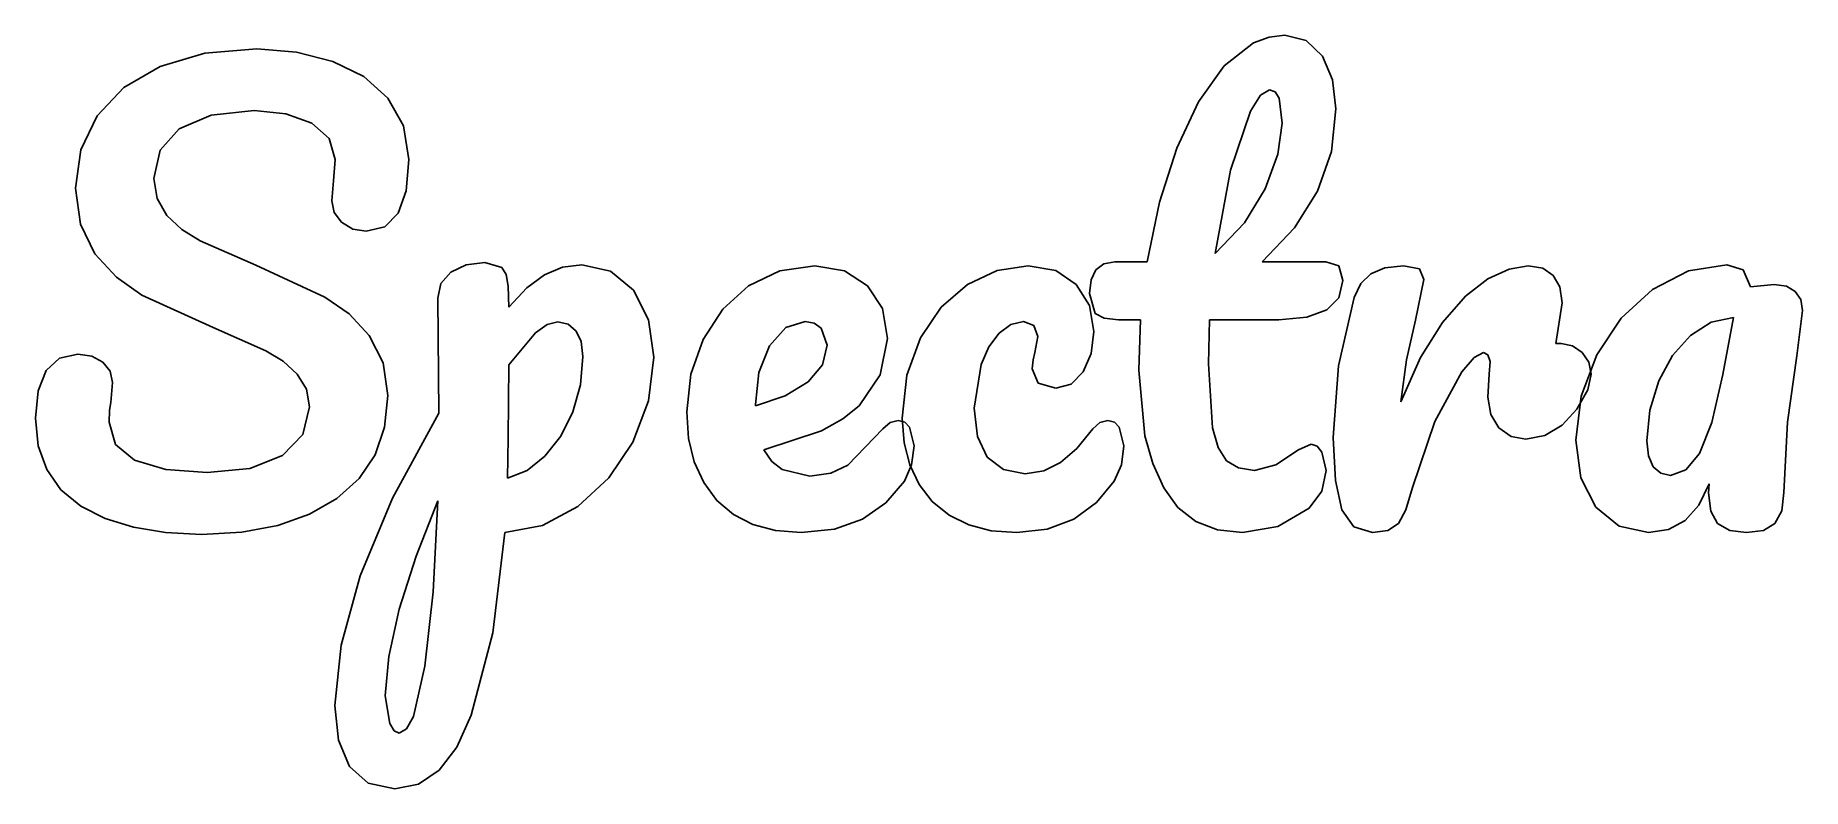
# Model space of a CAD drawing. Extents: x 173.1 to 243.6, y 224.8 to 254.8.
import ezdxf

# ---------------------------------------------------------------- set-up
doc = ezdxf.new("R2010")
doc.units = 0

msp = doc.modelspace()

# ---------------------------------------------------------------- linework, layer by layer
at = {"layer": 'Layer 1'}
for p, q in [((179.906098, 254.084309), (181.977605, 254.259286)), ((181.977605, 254.259286), (183.558047, 254.135109)), ((220.52063, 253.581954), (221.689028, 254.496353)), ((221.689028, 254.496353), (222.30286, 254.724952)), ((222.30286, 254.724952), (222.936448, 254.801152)), ((222.936448, 254.801152), (223.783113, 254.592308)), ((223.783113, 254.592308), (224.426579, 253.965777)), ((176.677481, 252.718356), (178.116813, 253.559377)), ((178.116813, 253.559377), (179.906098, 254.084309)), ((183.558047, 254.135109), (185.003022, 253.762577)), ((185.003022, 253.762577), (186.239153, 253.158622)), ((219.493343, 252.153911), (220.52063, 253.581954)), ((224.426579, 253.965777), (224.832979, 253.023156)), ((186.239153, 253.158622), (187.193063, 252.295022)), ((224.832979, 253.023156), (224.968445, 251.866046)), ((175.610682, 251.595113), (176.677481, 252.718356)), ((187.193063, 252.295022), (187.819594, 251.188714)), ((218.624099, 250.308181), (219.493343, 252.153911)), ((221.965605, 252.4192), (221.559206, 251.775736)), ((222.326849, 252.633688), (221.965605, 252.4192)), ((222.544159, 252.550433), (222.326849, 252.633688)), ((222.326849, 252.633688), (222.326849, 252.633688)), ((222.699381, 252.300667), (222.544159, 252.550433)), ((222.823558, 251.301603), (222.699381, 252.300667)), ((174.967218, 250.240449), (175.610682, 251.595113)), ((180.148808, 251.617691), (178.884455, 251.075826)), ((181.864715, 251.798313), (180.148808, 251.617691)), ((183.12907, 251.674135), (181.864715, 251.798313)), ((184.167646, 251.301603), (183.12907, 251.674135)), ((221.559206, 251.775736), (220.768984, 249.427649)), ((224.968445, 251.866046), (224.785001, 250.172715)), ((178.884455, 251.075826), (178.122456, 250.229159)), ((184.861912, 250.692004), (184.167646, 251.301603)), ((185.093334, 249.856628), (184.861912, 250.692004)), ((187.819594, 251.188714), (188.028438, 249.856628)), ((222.654226, 250.059828), (222.823558, 251.301603)), ((174.75273, 248.705163), (174.967218, 250.240449)), ((178.122456, 250.229159), (177.868456, 249.088983)), ((217.935479, 248.146363), (218.624099, 250.308181)), ((222.146228, 248.682586), (222.654226, 250.059828)), ((224.785001, 250.172715), (224.234669, 248.592274)), ((185.025601, 248.998673), (185.093334, 249.856628)), ((188.028438, 249.856628), (187.921194, 248.609207)), ((220.768984, 249.427649), (220.159387, 246.108722)), ((174.94464, 247.271476), (174.75273, 248.705163)), ((177.868456, 249.088983), (177.998279, 248.293118)), ((184.957868, 248.208453), (185.025601, 248.998673)), ((187.921194, 248.609207), (187.599462, 247.711741)), ((221.32214, 247.327921), (222.146228, 248.682586)), ((224.234669, 248.592274), (223.317448, 247.124721)), ((177.998279, 248.293118), (178.387746, 247.621431)), ((185.053823, 247.745608), (184.957868, 248.208453)), ((217.450057, 245.770056), (217.935479, 248.146363)), ((175.520372, 246.086146), (174.94464, 247.271476)), ((178.387746, 247.621431), (178.9917, 247.062631)), ((185.341688, 247.350498), (185.053823, 247.745608)), ((185.793243, 247.079565), (185.341688, 247.350498)), ((187.068886, 247.169876), (186.33511, 246.989255)), ((187.599462, 247.711741), (187.068886, 247.169876)), ((220.159387, 246.108722), (221.32214, 247.327921)), ((178.9917, 247.062631), (179.719831, 246.605432)), ((179.719831, 246.605432), (181.932449, 245.63459)), ((186.33511, 246.989255), (185.793243, 247.079565)), ((223.317448, 247.124721), (222.033339, 245.770056)), ((176.38397, 245.154813), (175.520372, 246.086146)), ((190.315153, 245.651524), (191.060218, 245.747479)), ((191.060218, 245.747479), (191.737551, 245.54428)), ((215.718626, 245.691034), (216.163126, 245.770056)), ((216.163126, 245.770056), (217.450057, 245.770056)), ((222.033339, 245.770056), (224.562046, 245.770056)), ((224.562046, 245.770056), (225.081332, 245.612013)), ((177.394324, 244.437971), (176.38397, 245.154813)), ((181.932449, 245.63459), (184.686935, 244.370237)), ((189.304802, 244.912101), (189.705553, 245.363657)), ((189.705553, 245.363657), (190.315153, 245.651524)), ((191.737551, 245.54428), (191.912527, 245.267702)), ((191.912527, 245.267702), (191.985904, 244.799214)), ((192.725315, 244.737125), (193.430869, 245.250767)), ((193.430869, 245.250767), (194.153358, 245.555567)), ((194.153358, 245.555567), (194.921, 245.657167)), ((194.921, 245.657167), (196.066821, 245.403167)), ((196.066821, 245.403167), (196.975574, 244.64117)), ((201.565243, 244.821791), (202.812662, 245.414457)), ((202.812662, 245.414457), (204.206837, 245.612013)), ((204.206837, 245.612013), (205.386524, 245.414457)), ((205.386524, 245.414457), (206.306568, 244.821791)), ((210.286589, 244.866947), (211.466276, 245.425746)), ((211.466276, 245.425746), (212.702406, 245.612013)), ((212.702406, 245.612013), (213.803072, 245.425746)), ((213.803072, 245.425746), (214.621514, 244.866947)), ((215.147127, 244.505704), (215.210627, 245.058858)), ((215.210627, 245.058858), (215.401127, 245.453968)), ((215.401127, 245.453968), (215.718626, 245.691034)), ((225.081332, 245.612013), (225.239378, 245.02499)), ((225.962562, 244.912102), (226.352026, 245.295923)), ((226.352026, 245.295923), (226.91647, 245.53299)), ((226.91647, 245.53299), (227.661535, 245.612013)), ((227.661535, 245.612013), (228.293714, 245.499123)), ((228.474334, 245.070147), (228.135668, 243.444549)), ((228.293714, 245.499123), (228.474334, 245.070147)), ((230.133799, 244.398459), (231.025621, 245.092724)), ((231.025621, 245.092724), (231.86664, 245.48219)), ((231.86664, 245.48219), (232.628639, 245.612013)), ((232.628639, 245.612013), (233.204372, 245.516057)), ((233.204372, 245.516057), (233.622058, 245.22819)), ((233.622058, 245.22819), (233.892993, 244.776636)), ((237.579516, 244.663747), (239.018848, 245.408812)), ((239.018848, 245.408812), (240.5372, 245.657167)), ((240.5372, 245.657167), (241.191955, 245.453967)), ((241.191955, 245.453967), (241.485465, 244.776637)), ((180.23912, 243.151039), (177.394324, 244.437971)), ((184.686935, 244.370237), (185.646488, 243.704193)), ((189.186264, 244.325081), (189.304802, 244.912101)), ((191.985904, 244.799214), (192.008473, 243.963838)), ((192.008473, 243.963838), (192.725315, 244.737125)), ((196.975574, 244.64117), (197.585174, 243.467128)), ((200.537955, 243.89046), (201.565243, 244.821791)), ((206.306568, 244.821791), (206.899232, 243.913037)), ((209.242369, 243.963837), (210.286589, 244.866947)), ((214.621514, 244.866947), (215.146448, 244.037214)), ((215.372906, 243.715482), (215.147127, 244.505704)), ((225.079923, 244.343425), (224.601557, 243.856592)), ((225.070742, 241.632686), (225.697274, 244.347658)), ((225.239378, 245.02499), (225.079923, 244.343425)), ((225.697274, 244.347658), (225.962562, 244.912102)), ((229.2194, 243.354239), (230.133799, 244.398459)), ((233.892993, 244.776636), (233.983304, 244.144458)), ((236.337741, 243.529216), (237.579516, 244.663747)), ((241.485465, 244.776637), (242.43373, 244.866947)), ((242.43373, 244.866947), (242.913507, 244.799214)), ((242.913507, 244.799214), (243.269106, 244.596014)), ((243.269106, 244.596014), (243.489239, 244.268637)), ((185.646488, 243.704193), (186.447997, 242.83495)), ((189.231421, 239.7418), (189.186264, 244.325081)), ((199.759022, 242.676906), (200.537955, 243.89046)), ((206.899232, 243.913037), (207.096787, 242.72206)), ((208.412638, 242.744639), (209.242369, 243.963837)), ((215.146448, 244.037214), (215.321426, 242.992993)), ((215.728504, 243.529215), (215.372906, 243.715482)), ((224.601557, 243.856592), (223.804281, 243.564492)), ((233.983304, 244.144458), (233.734948, 242.518863)), ((243.562616, 243.828371), (243.33684, 242.022151)), ((243.489239, 244.268637), (243.562616, 243.828371)), ((182.338848, 242.22535), (180.23912, 243.151039)), ((193.075282, 242.947839), (192.008484, 241.660908)), ((193.54518, 243.269571), (193.075282, 242.947839)), ((193.972745, 243.376816), (193.54518, 243.269571)), ((194.379145, 243.286505), (193.972745, 243.376816)), ((194.695234, 243.015572), (194.379145, 243.286505)), ((194.898434, 242.59224), (194.695234, 243.015572)), ((197.585174, 243.467128), (197.788373, 241.976997)), ((203.049728, 243.156682), (202.400619, 242.42855)), ((203.823017, 243.399392), (203.049728, 243.156682)), ((204.184259, 243.331659), (203.823017, 243.399392)), ((203.823017, 243.399392), (203.823017, 243.399392)), ((204.455193, 243.128459), (204.184259, 243.331659)), ((204.703546, 242.45113), (204.455193, 243.128459)), ((211.550944, 242.92526), (211.144544, 242.389039)), ((212.019431, 243.280859), (211.550944, 242.92526)), ((212.521786, 243.399392), (212.019431, 243.280859)), ((212.928186, 243.241349), (212.521786, 243.399392)), ((213.086229, 242.789793), (212.928186, 243.241349)), ((215.321426, 242.992993), (215.214182, 242.118107)), ((216.298592, 243.467126), (215.728504, 243.529215)), ((217.179124, 243.467126), (216.298592, 243.467126)), ((217.111391, 241.457708), (217.179124, 243.467126)), ((219.933608, 243.467126), (219.888454, 241.706064)), ((222.688094, 243.467126), (219.933608, 243.467126)), ((223.804281, 243.564492), (222.688094, 243.467126)), ((228.135668, 243.444549), (227.774425, 241.864107)), ((228.338869, 241.954419), (229.2194, 243.354239)), ((235.366898, 242.067307), (236.337741, 243.529216)), ((239.916313, 243.365532), (239.092224, 242.83495)), ((240.808133, 243.557438), (239.916313, 243.365532)), ((240.379156, 241.277085), (240.808133, 243.557438)), ((183.021826, 241.813307), (182.338848, 242.22535)), ((186.447997, 242.83495), (187.006796, 241.751218)), ((194.966167, 241.999574), (194.898434, 242.59224)), ((199.267957, 241.288375), (199.759022, 242.676906)), ((202.400619, 242.42855), (201.977285, 241.356108)), ((204.511636, 241.666552), (204.703546, 242.45113)), ((207.096787, 242.72206), (206.814566, 241.271441)), ((207.870771, 241.254509), (208.412638, 242.744639)), ((211.144544, 242.389039), (210.828455, 241.683484)), ((212.973339, 242.157617), (213.086229, 242.789793)), ((233.734948, 242.518863), (233.938148, 242.518863)), ((233.938148, 242.518863), (234.395346, 242.428551)), ((234.395346, 242.428551), (234.773523, 242.157617)), ((239.092224, 242.83495), (238.381027, 242.044729)), ((173.578677, 241.435131), (174.109255, 241.926196)), ((174.109255, 241.926196), (174.843032, 242.089884)), ((174.843032, 242.089884), (175.396186, 242.010862)), ((175.396186, 242.010862), (175.836451, 241.773797)), ((175.836451, 241.773797), (176.124318, 241.412553)), ((183.580626, 241.299664), (183.021826, 241.813307)), ((187.006796, 241.751218), (187.193063, 240.441709)), ((192.008484, 241.660908), (191.985915, 238.748378)), ((194.864567, 240.870687), (194.966167, 241.999574)), ((197.788384, 241.976997), (197.57954, 240.238511)), ((197.788373, 241.976997), (197.788384, 241.976997)), ((203.935904, 240.983575), (204.511636, 241.666552)), ((210.828455, 241.683484), (210.557522, 239.944999)), ((212.860452, 241.502864), (212.905606, 241.864107)), ((212.905606, 241.864107), (212.973339, 242.157617)), ((215.214182, 242.118107), (214.892447, 241.389975)), ((219.888454, 241.706064), (220.046498, 239.154777)), ((224.861898, 238.770957), (225.070742, 241.632686)), ((227.548648, 240.193356), (228.338869, 241.954419)), ((227.774425, 241.864107), (227.548648, 240.193356)), ((230.472464, 241.965706), (229.987042, 241.389975)), ((230.844998, 242.157617), (230.472464, 241.965706)), ((231.025621, 242.067307), (230.844998, 242.157617)), ((231.115931, 241.796374), (231.025621, 242.067307)), ((231.070774, 241.299664), (231.115931, 241.796374)), ((234.740367, 240.413488), (235.366898, 242.067307)), ((234.773523, 242.157617), (235.044458, 241.773796)), ((235.044458, 241.773796), (235.134769, 241.299664)), ((238.381027, 242.044729), (237.827872, 241.028731)), ((243.33684, 242.022151), (242.95302, 239.380557)), ((173.256945, 240.63362), (173.578677, 241.435131)), ((176.124318, 241.412553), (176.220274, 240.960998)), ((176.220274, 240.960998), (176.15254, 240.170776)), ((183.953158, 240.701354), (183.580626, 241.299664)), ((194.559768, 239.786956), (194.864567, 240.870687)), ((199.104269, 239.786956), (199.267957, 241.288375)), ((201.977285, 241.356108), (201.836173, 240.080466)), ((203.02715, 240.430421), (203.935904, 240.983575)), ((206.814566, 241.271441), (205.967901, 240.03531)), ((207.690149, 239.5386), (207.870771, 241.254509)), ((213.108806, 240.938419), (212.860452, 241.502864)), ((213.808718, 240.735219), (213.108806, 240.938419)), ((214.418315, 240.898908), (213.808718, 240.735219)), ((214.892447, 241.389975), (214.418315, 240.898908)), ((217.359747, 238.83869), (217.111391, 241.457708)), ((229.987042, 241.389975), (228.903313, 239.403133)), ((231.025621, 240.373976), (231.070774, 241.299664)), ((235.134769, 241.299664), (234.999303, 240.667486)), ((237.827872, 241.028731), (237.472273, 239.865977)), ((239.944534, 239.363622), (240.379156, 241.277085)), ((173.149701, 239.5386), (173.256945, 240.63362)), ((176.15254, 240.170776), (176.107384, 239.854689)), ((184.077336, 239.990156), (183.953158, 240.701354)), ((187.193063, 240.441709), (187.066063, 239.185822)), ((197.57954, 240.238511), (196.953008, 238.590334)), ((201.836173, 240.03531), (203.02715, 240.430421)), ((231.132865, 239.685355), (231.025621, 240.373976)), ((234.531523, 238.658068), (234.740367, 240.413488)), ((234.999303, 240.667486), (234.56468, 239.899843)), ((173.262589, 238.439347), (173.149701, 239.5386)), ((176.107384, 239.854689), (176.084815, 239.380557)), ((183.806403, 238.883845), (184.077336, 239.990156)), ((187.38569, 236.349494), (189.231421, 239.7418)), ((194.079991, 238.827401), (194.559768, 239.786956)), ((199.179058, 238.73709), (199.104269, 239.786956)), ((201.836173, 240.080466), (201.836173, 240.03531)), ((205.315969, 239.510377), (204.466481, 239.04189)), ((205.967901, 240.03531), (205.315969, 239.510377)), ((207.204033, 239.363623), (207.525766, 239.44829)), ((207.525766, 239.44829), (207.785409, 239.380557)), ((207.525766, 239.44829), (207.525766, 239.44829)), ((207.764938, 238.560702), (207.690149, 239.5386)), ((210.557522, 239.944999), (210.687344, 238.810468)), ((215.564136, 239.363623), (215.885869, 239.44829)), ((215.885869, 239.44829), (216.145513, 239.380557)), ((231.454597, 239.154777), (231.132865, 239.685355)), ((234.56468, 239.899843), (233.983304, 239.267667)), ((237.472273, 239.865977), (237.35374, 238.635491)), ((176.084815, 239.380557), (176.338815, 238.49438)), ((182.993604, 238.048469), (183.806403, 238.883845)), ((187.066063, 239.185822), (186.685064, 238.082335)), ((191.985915, 238.748378), (191.963346, 237.145359)), ((193.453459, 238.025892), (194.079991, 238.827401)), ((199.403424, 237.800114), (199.179058, 238.73709)), ((204.466481, 239.04189), (202.174839, 238.274248)), ((205.516345, 237.664649), (206.916167, 239.109624)), ((206.916167, 239.109624), (207.204033, 239.363623)), ((207.785409, 239.380557), (207.977319, 239.177357)), ((207.977319, 239.177357), (208.157942, 238.432291)), ((210.687344, 238.810468), (211.076811, 237.980735)), ((214.638449, 238.336335), (215.27627, 239.109624)), ((215.27627, 239.109624), (215.564136, 239.363623)), ((216.145513, 239.380557), (216.337425, 239.177357)), ((216.337425, 239.177357), (216.518045, 238.432291)), ((217.670191, 237.73238), (217.359747, 238.83869)), ((220.046498, 239.154777), (220.27792, 238.375846)), ((224.946564, 237.055049), (224.861898, 238.770957)), ((228.903313, 239.403133), (228.022781, 236.784116)), ((231.951307, 238.816112), (231.454597, 239.154777)), ((232.538329, 238.703224), (231.951307, 238.816112)), ((233.294682, 238.844335), (232.538329, 238.703224)), ((233.983304, 239.267667), (233.294682, 238.844335)), ((239.453468, 238.138781), (239.944534, 239.363622)), ((242.95302, 239.380557), (242.817553, 236.580917)), ((173.601256, 237.489671), (173.262589, 238.439347)), ((176.338815, 238.49438), (177.100814, 237.867848)), ((181.701028, 237.540469), (182.993604, 238.048469)), ((186.685064, 238.082335), (186.050065, 237.131248)), ((192.74226, 237.455804), (193.453459, 238.025892)), ((196.953008, 238.590334), (195.999098, 237.156649)), ((202.174839, 238.274248), (202.492339, 237.81987)), ((207.989304, 237.681581), (207.764938, 238.560702)), ((208.157942, 238.432291), (208.061986, 237.675936)), ((213.989338, 237.777536), (214.638449, 238.336335)), ((216.518045, 238.432291), (216.42209, 237.675936)), ((220.27792, 238.375846), (220.610941, 237.845269)), ((222.575205, 237.687225), (223.478314, 238.274248)), ((223.478314, 238.274248), (223.975023, 238.500024)), ((223.975023, 238.500024), (224.217735, 238.421002)), ((224.217735, 238.421002), (224.404002, 238.183935)), ((224.404002, 238.183935), (224.584623, 237.461449)), ((234.729077, 237.167937), (234.531523, 238.658068)), ((237.35374, 238.635491), (237.415828, 238.037181)), ((237.415828, 238.037181), (237.602093, 237.596915)), ((238.905959, 237.478382), (239.453468, 238.138781)), ((174.1657, 236.689572), (173.601256, 237.489671)), ((177.100814, 237.867848), (178.342589, 237.495314)), ((178.342589, 237.495314), (179.990764, 237.371136)), ((179.990764, 237.371136), (181.701028, 237.540469)), ((191.963327, 237.145359), (192.74226, 237.455804)), ((199.777367, 236.976026), (199.403424, 237.800114)), ((202.492339, 237.81987), (202.902972, 237.495314)), ((202.902972, 237.495314), (204.003637, 237.23567)), ((204.003637, 237.23567), (204.844658, 237.342914)), ((204.844658, 237.342914), (205.516345, 237.664649)), ((208.061986, 237.675936), (207.774119, 237.03247)), ((208.363248, 236.901238), (207.989304, 237.681581)), ((211.076811, 237.980735), (211.725921, 237.489671)), ((211.725921, 237.489671), (212.58952, 237.325982)), ((212.58952, 237.325982), (213.323295, 237.438871)), ((213.323295, 237.438871), (213.989338, 237.777536)), ((216.42209, 237.675936), (216.134225, 237.03247)), ((218.104813, 236.761537), (217.670191, 237.73238)), ((220.610941, 237.845269), (221.090717, 237.557404)), ((221.090717, 237.557404), (221.717249, 237.461449)), ((221.717249, 237.461449), (222.575205, 237.687225)), ((224.584623, 237.461449), (224.404002, 236.62607)), ((237.602093, 237.596915), (237.912538, 237.342916)), ((237.912538, 237.342916), (238.302005, 237.258249)), ((238.302005, 237.258249), (238.905959, 237.478382)), ((174.955921, 236.039051), (174.1657, 236.689572)), ((186.050065, 237.131248), (185.161068, 236.33256)), ((191.963346, 237.145359), (191.963327, 237.145359)), ((195.999098, 237.156649), (194.762967, 236.016474)), ((200.300888, 236.264827), (199.777367, 236.976026)), ((207.774119, 237.03247), (207.040344, 236.168872)), ((208.88677, 236.219673), (208.363248, 236.901238)), ((216.134225, 237.03247), (215.42867, 236.180161)), ((218.673489, 235.981194), (218.104813, 236.761537)), ((224.404002, 236.62607), (223.90729, 235.94874)), ((225.200561, 235.881007), (224.946564, 237.055049)), ((228.022781, 236.784116), (227.757491, 235.881007)), ((235.321742, 235.993894), (234.729077, 237.167937)), ((238.302005, 237.258249), (238.302005, 237.258249)), ((239.837282, 236.919583), (239.423828, 236.070095)), ((239.814713, 236.558337), (239.837282, 236.919583)), ((175.933819, 235.545162), (174.955921, 236.039051)), ((185.161068, 236.33256), (184.07028, 235.710261)), ((186.093114, 233.261987), (187.38569, 236.349494)), ((189.186264, 236.24225), (188.317022, 234.035276)), ((188.999999, 232.618523), (189.186264, 236.24225)), ((194.762967, 236.016474), (193.357502, 235.260118)), ((200.959876, 235.701795), (200.300888, 236.264827)), ((207.040344, 236.168872), (206.103368, 235.519761)), ((209.554225, 235.676396), (208.88677, 236.219673)), ((215.42867, 236.180161), (214.531204, 235.519761)), ((219.386099, 235.423806), (218.673489, 235.981194)), ((223.90729, 235.94874), (222.654226, 235.220607)), ((236.253074, 235.231895), (235.321742, 235.993894)), ((239.423828, 236.070095), (238.883373, 235.463317)), ((239.905024, 235.83585), (239.814713, 236.558337)), ((242.817553, 236.580917), (242.727242, 235.841495)), ((177.061295, 235.192384), (175.933819, 235.545162)), ((178.338348, 234.980718), (177.061295, 235.192384)), ((182.807337, 235.265762), (181.37224, 234.999062)), ((184.07028, 235.710261), (182.807337, 235.265762)), ((193.357502, 235.260118), (191.850438, 234.977895)), ((201.74022, 235.299628), (200.959876, 235.701795)), ((202.641918, 235.058329), (201.74022, 235.299628)), ((206.103368, 235.519761), (204.985769, 235.113362)), ((210.33739, 235.28834), (209.554225, 235.676396)), ((211.236266, 235.055507), (210.33739, 235.28834)), ((214.531204, 235.519761), (213.464407, 235.113362)), ((220.242641, 235.089373), (219.386099, 235.423806)), ((222.654226, 235.220607), (221.243117, 234.977895)), ((225.685984, 235.203673), (225.200561, 235.881007)), ((226.41976, 234.977895), (225.685984, 235.203673)), ((227.458335, 235.339141), (227.040648, 235.068207)), ((227.757491, 235.881007), (227.458335, 235.339141)), ((237.421473, 234.977895), (236.253074, 235.231895)), ((238.883373, 235.463317), (238.215919, 235.099251)), ((240.175956, 235.339141), (239.905024, 235.83585)), ((240.655734, 235.068207), (240.175956, 235.339141)), ((242.456307, 235.339141), (242.004753, 235.068207)), ((242.727242, 235.841495), (242.456307, 235.339141)), ((179.764979, 234.910162), (178.338348, 234.980718)), ((179.764987, 234.910162), (179.764979, 234.910162)), ((181.37224, 234.999062), (179.764987, 234.910162)), ((191.850438, 234.977895), (191.370661, 230.981636)), ((203.664971, 234.977895), (202.641918, 235.058329)), ((204.985769, 235.113362), (203.664971, 234.977895)), ((212.250853, 234.977895), (211.236266, 235.055507)), ((213.464407, 235.113362), (212.250853, 234.977895)), ((212.250853, 234.977895), (212.250853, 234.977895)), ((221.243117, 234.977895), (220.242641, 235.089373)), ((227.040648, 235.068207), (226.41976, 234.977895)), ((238.215919, 235.099251), (237.421465, 234.977895)), ((237.421465, 234.977895), (237.421473, 234.977895)), ((241.327422, 234.977895), (240.655734, 235.068207)), ((242.004753, 235.068207), (241.327422, 234.977895)), ((188.317022, 234.035276), (187.650979, 231.929902)), ((185.331115, 230.49057), (186.093114, 233.261987)), ((188.666978, 229.649551), (188.999999, 232.618523)), ((187.650979, 231.929902), (187.227647, 230.039016)), ((191.370661, 230.981636), (190.518352, 227.707864)), ((185.077116, 228.091686), (185.331115, 230.49057)), ((187.227647, 230.039016), (187.086536, 228.475506)), ((188.209778, 227.651421), (188.666978, 229.649551)), ((187.086536, 228.475506), (187.267156, 227.369197)), ((185.223871, 226.703155), (185.077116, 228.091686)), ((187.943079, 227.151888), (188.209778, 227.651421)), ((190.518352, 227.707864), (189.938387, 226.423755)), ((187.267156, 227.369197), (187.442135, 227.081333)), ((187.442135, 227.081333), (187.650979, 226.985378)), ((187.650979, 226.985378), (187.943079, 227.151888)), ((187.650979, 226.985378), (187.650979, 226.985378)), ((185.664138, 225.653289), (185.223871, 226.703155)), ((189.938387, 226.423755), (189.237065, 225.506534)), ((186.409204, 224.99289), (185.664138, 225.653289)), ((189.237065, 225.506534), (188.414389, 224.956201)), ((187.470356, 224.772757), (186.409204, 224.99289)), ((188.414389, 224.956201), (187.470356, 224.772757))]:
    msp.add_line(p, q, dxfattribs=at)

doc.saveas('drawing.dxf')
